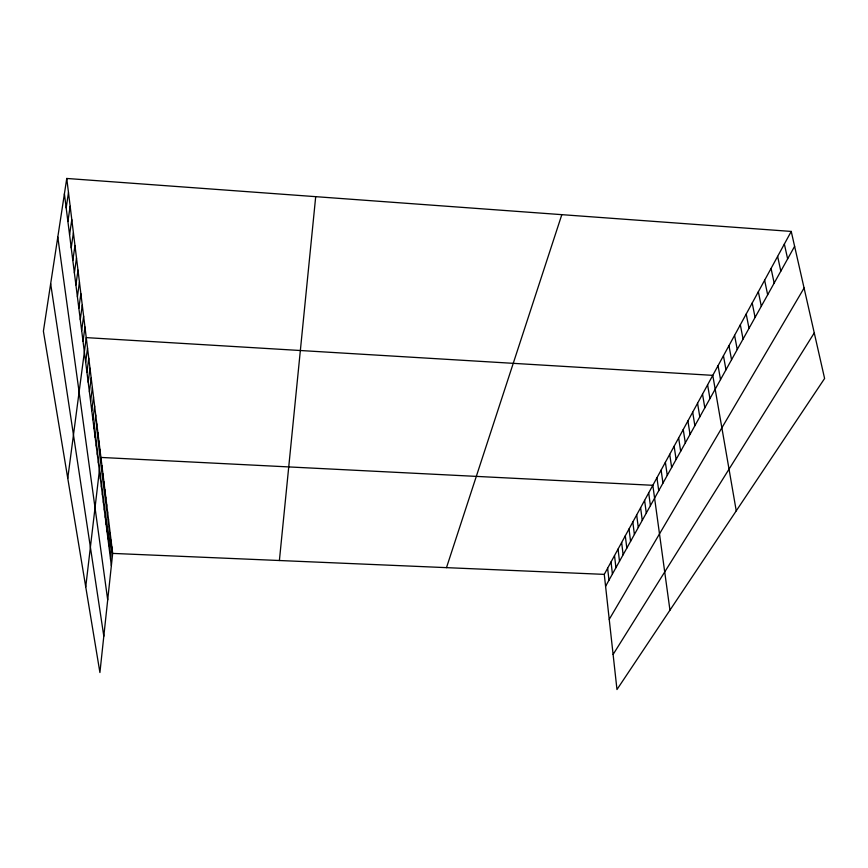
<?xml version="1.0" encoding="UTF-8"?>
<svg xmlns="http://www.w3.org/2000/svg" width="868" height="868" viewBox="0 0 868 868"><rect width="100%" height="100%" fill="white"/><g stroke="black" fill="none" stroke-linecap="round" stroke-linejoin="round"><path stroke-width="1.3" d="M279.398 560.522L315.702 196.656M109.693 552.515L111.039 540.07M110.529 559.166L111.863 546.797M66.76 178.461L112.677 553.404L99.918 672.537L43.4 331.185L66.76 178.461L791.236 231.43L824.6 378.481L616.974 689.539L604.269 574.377L791.236 231.43M107.968 538.854L109.357 526.268M108.836 545.744L110.203 533.234M106.178 524.695L107.599 511.957M107.079 531.845L108.489 519.173M104.323 509.993L105.787 497.104M105.267 517.415L106.699 504.601M102.402 494.738L103.9 481.686M103.368 502.442L104.844 489.465M100.395 478.886L101.936 465.682M101.404 486.883L102.923 473.765M98.344 462.644L99.928 449.277M85.737 586.898L100.927 457.436L652.834 485.299L669.955 610.171M96.25 446.011L97.867 432.492M97.303 454.409L98.909 440.966M95.165 437.45L96.815 423.855M92.941 419.797L94.634 406.04M94.059 428.716L95.73 415.034M90.619 401.417L92.366 387.497M91.791 410.705L93.505 396.86M89.415 391.935L91.194 377.938M88.2 382.256L90.001 368.173M85.672 362.271L87.527 348.025M86.952 372.372L88.775 358.213M67.758 478.322L86.257 337.619L712.78 375.356L736.248 510.84M83.035 341.395L84.956 326.986M81.679 330.61L83.621 316.126M78.858 308.303L80.865 293.644M80.29 319.587L82.265 305.015M77.404 296.769L79.444 282.024M75.917 284.954L77.99 270.132M74.388 272.867L76.503 257.959M72.825 260.476L74.973 245.492M71.219 247.803L73.411 232.732M69.581 234.805L71.805 219.658M67.899 221.492L70.167 206.258M66.174 207.843L68.485 192.533M446.488 567.65L561.824 214.656M605.593 586.291L794.621 246.317M609.238 619.361L804.083 288.024M613.112 654.45L814.26 332.921M112.677 553.404L604.269 574.377M784.357 244.06L787.634 258.87M777.63 256.396L780.82 271.131M771.055 268.462L774.169 283.098M764.632 280.234L767.659 294.805M758.35 291.756L761.301 306.241M752.209 303.019L755.084 317.417M746.209 314.032L749.008 328.354M740.339 324.806L743.062 339.052M734.588 335.352L737.236 349.511M728.957 345.67L731.55 359.753M723.456 355.771L725.973 369.779M718.064 365.667L720.516 379.587M707.604 384.849L709.937 398.607M702.527 394.148L704.816 407.83M697.568 403.262L699.792 416.868M692.697 412.191L694.867 425.721M687.912 420.958L690.038 434.401M683.235 429.541L685.308 442.919M678.646 437.971L680.664 451.262M50.659 283.706L103.813 636.19M674.132 446.239L676.107 459.454M669.716 454.344L671.648 467.483M665.376 462.297L667.264 475.371M661.123 470.109L662.968 483.107M656.935 477.78L658.736 490.691M57.798 237.062L107.697 599.875M648.689 492.916L650.403 505.686M644.609 500.391L646.291 513.086M640.606 507.726L642.255 520.355M636.678 514.941L638.284 527.484M64.406 193.846L111.354 565.697M632.826 522.015L634.389 534.493M629.029 528.97L630.569 541.372M625.307 535.795L626.805 548.12M621.651 542.511L623.115 554.76M618.059 549.097L619.492 561.292M614.522 555.585L615.922 567.705M611.05 561.954L612.417 574.008M607.633 568.225L608.978 580.204"/></g></svg>
